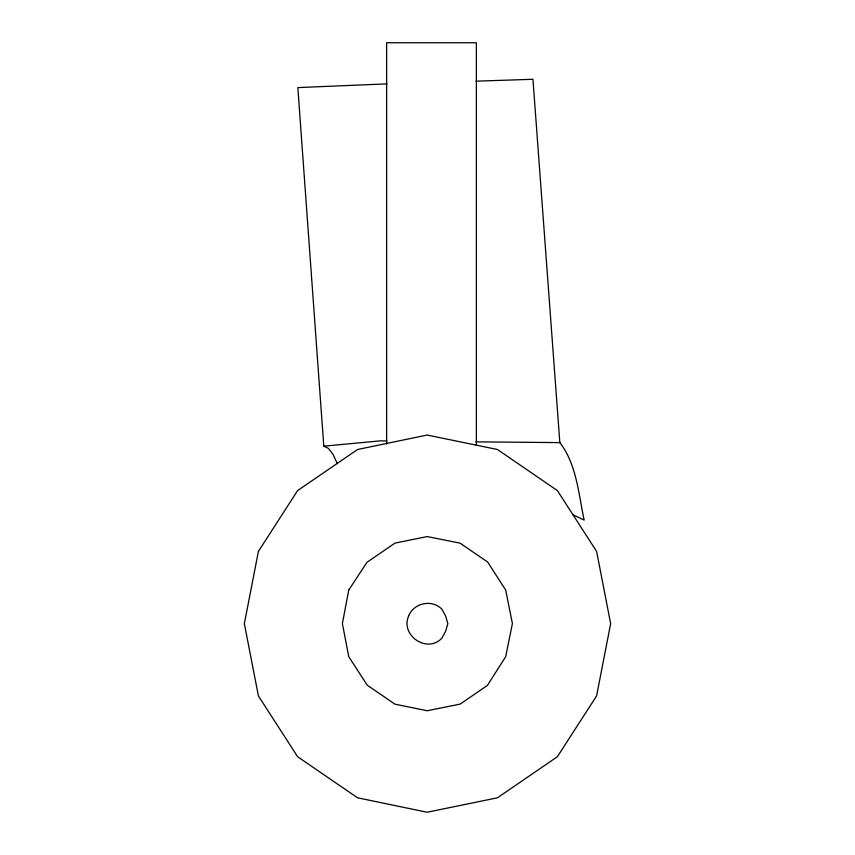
<?xml version="1.0" encoding="UTF-8"?>
<svg xmlns="http://www.w3.org/2000/svg" width="855" height="855" viewBox="0 0 855 855"><rect width="100%" height="100%" fill="white"/><g stroke="black" fill="none" stroke-linecap="round" stroke-linejoin="round"><path stroke-width="1.28" d="M387.08 83.876L297.839 87.584L323.799 446.182L380.315 440.859L386.941 440.924M475.989 81.182L532.943 79.28L559.833 442.612C576.698 464.361 578.493 493.944 584.168 520.075L572.786 514.678M559.833 442.612L475.808 441.843M323.799 446.182L328.427 448.394L333.161 454.614L337.308 463.613M476.374 445.359L476.374 42.75L386.62 42.75L386.62 444.023M348.765 590.036L342.385 623.552L348.765 656.704L367.244 685.186L394.967 704.178L427.222 710.74L460.118 704.125L487.403 685.432L505.679 656.704L512.412 623.552L505.679 590.036L487.639 562.034L460.118 543.171L427.222 536.566L394.967 543.117L367.019 562.269L348.765 590.036M258.402 551.4L244.348 623.648L258.402 695.895L297.626 756.739L357.572 797.801L427.126 812.25L497.428 797.801L557.375 756.739L596.598 695.895L610.652 623.648L596.598 551.4L557.375 490.567L497.428 449.495L427.126 435.045L357.572 449.495L297.626 490.567L258.402 551.4M408.626 616.049C400.119 635.468 427.361 653.925 441.928 638.097L445.626 631.257L447.849 623.648L445.626 616.049L441.928 609.198C432.064 599.002 413.735 602.839 408.626 616.049"/></g></svg>
